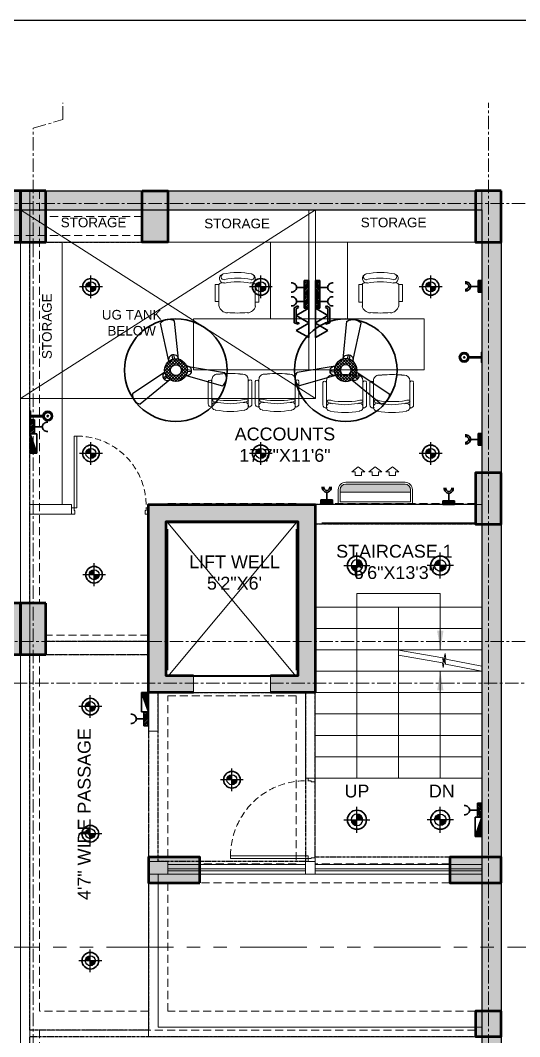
# Model space of a CAD drawing. Header units: inches. Extents: x 144149 to 145012, y -1138 to -323.
# Drawn here: x 144471.7 to 144705.3, y -799.3 to -323.5 of the extents above; entities that cross this region are included whole.
import ezdxf

# ---------------------------------------------------------------- set-up
doc = ezdxf.new("R2010")
doc.units = ezdxf.units.IN
doc.header["$MEASUREMENT"] = 0
for name, pattern in [('1', [0]), ('ACAD_ISO04W100', [30, 24, -3, 0, -3]), ('CENTER', [2, 1.25, -0.25, 0.25, -0.25]), ('DASHED2', [0.375, 0.25, -0.125]), ('HIDDEN', [0.375, 0.25, -0.125]), ('HIDDEN2', [0.1875, 0.125, -0.0625]), ('PHANTOM2', [1.25, 0.625, -0.125, 0.125, -0.125, 0.125, -0.125])]:
    doc.linetypes.add(name, pattern=pattern)
for name, color, linetype, lineweight in [('A-Grid Line', 8, 'ACAD_ISO04W100', 9), ('Ar-Furniture', 8, 'Continuous', 15), ('BEAM', 8, 'Continuous', 9), ('BULB', 1, 'Continuous', 30), ('CFL', 1, 'Continuous', 30), ('col', 8, 'Continuous', 50), ('colhatch', 8, 'Continuous', 13), ('COLUMN', 8, 'Continuous', 40), ('DOOR', 8, 'Continuous', 9), ('ELE.WIN.', 8, 'Continuous', 20), ('FAN 30', 7, 'Continuous', 30), ('FIXTURES', 8, 'Continuous', 20), ('grid', 8, 'Continuous', 13), ('HATCH', 8, 'Continuous', 5), ('PP MIX.', 10, 'Continuous', 30), ('PP-TTL BLK', 7, 'DASHED2', 30), ('SB', 6, 'Continuous', 30), ('SPLIT AC', 1, '1', 18), ('TEL', 220, 'Continuous', 30), ('TEXT', 8, 'Continuous', 5), ('WALL', 8, 'Continuous', 40)]:
    doc.layers.add(name, color=color, linetype=linetype, lineweight=lineweight)
for name, color, linetype in [('PP-Conduiting', 3, 'Continuous'), ('PP-ELECTRICAL', 7, 'Continuous'), ('PP-OUTER', 6, 'CENTER'), ('PP-ROOM 2', 6, 'CENTER'), ('PP-ROOM 5', 6, 'CENTER'), ('PP-ROOM 6', 6, 'CENTER'), ('PP-ROOM 7', 6, 'CENTER'), ('PP-ROOM 9', 6, 'CENTER'), ('R.C.C WALL', 8, 'Continuous')]:
    doc.layers.add(name, color=color, linetype=linetype)
doc.styles.add('R.K.', font='ARIALN.TTF')
doc.styles.add('SANJEEV', font='ARIALN.TTF', dxfattribs={"height": 4})
doc.dimstyles.new('SANJEEV', dxfattribs={"dimscale": 0, "dimtxt": 4, "dimasz": 3, "dimexe": 3, "dimexo": 2, "dimgap": 0.25, "dimtad": 1, "dimdec": 1, "dimlfac": -1, "dimzin": 1, "dimdsep": 46, "dimlunit": 4, "dimtxsty": 'SANJEEV', "dimblk": 'ARCHTICK', "dimcen": 2, "dimdle": 3, "dimclrd": 8, "dimclre": 8, "dimclrt": 7, "dimadec": 1, "dimazin": 3, "dimtfac": 0.6, "dimtdec": 1, "dimtofl": 0, "dimtmove": 2, "dimatfit": 3, "dimfxl": 1, "dimfrac": 2, "dimtolj": 1, "dimtzin": 0, "dimlwd": -1, "dimlwe": -1, "dimarcsym": 0})

# ---------------------------------------------------------------- blocks, each defined once
blk = doc.blocks.new('_ArchTick')
at = {"layer": 'WALL', "color": 0, "const_width": 0.15}
blk.add_lwpolyline([(-0.5, -0.5), (0.5, 0.5)], dxfattribs=at)
blk = doc.blocks.new('A$C6DE23A33')
at = {"layer": 'FIXTURES', "lineweight": 9}
for points in [[(33.47, 102.62), (57.47, 102.62), (57.47, 48.62), (33.47, 48.62), (33.47, 102.62)], [(63.31, 77.56), (66.23, 77.56)], [(65.5, 77.56), (73.53, 77.56), (73.53, 79.26), (65.26, 79.26), (65.26, 77.56)], [(63.31, 60.54), (66.23, 60.54)]]:
    blk.add_lwpolyline(points, dxfattribs=at)
for points in [[(57.47, 84.62), (57.47, 102.62), (93.36, 102.62), (93.36, 84.62)], [(65.5, 60.54), (65.5, 58.83), (73.53, 58.83), (73.53, 60.54)]]:
    blk.add_lwpolyline(points, close=True, dxfattribs=at)
for points in [[(75.72, 75.62, -1.000021), (78.36, 75.85, 0.998705), (74.29, 75.14)], [(74.1, 63.13, 0.042402), (74.73, 69.17, 0.042402), (74.1, 75.21)]]:
    blk.add_lwpolyline(points, format="xyb", dxfattribs=at)
for centre, radius, start, end in [((64.41, 73.55), 4.26, 103.2544, 175.9238), ((72.19, 76.22), 2.07, 0.7249, 42.8356), ((125.69, 69.17), 65.54, 175.9237, 184.0763), ((46.17, 69.41), 30.28, 348.0138, 11.9862), ((46.17, 69.17), 32.95, 348.0909, 11.9091), ((64.41, 64.79), 4.26, 184.0772, 255.8328), ((72.19, 62.12), 2.07, 317.1647, 357.5705), ((76.32, 62.85), 2.07, 170.2487, 350.1002), ((77.05, 62.85), 1.34, 175.0842, 340.3221)]:
    blk.add_arc(centre, radius, start, end, dxfattribs=at)
blk = doc.blocks.new('A$C456202f4')
for points in [[(-2.82, 12.81), (-2.82, 9.56), (-1.52, 9.56), (-1.52, 10.86), (-1.12, 10.86), (-1.12, 12.81), (-2.82, 12.81)], [(-0.22, 9.56), (-0.22, -26.84), (-1.52, -26.84), (-1.52, 9.56), (-0.22, 9.56)], [(36.18, 12.81), (36.18, 9.56), (34.88, 9.56), (34.88, 10.86), (34.47, 10.86), (34.47, 12.81), (36.18, 12.81)]]:
    blk.add_lwpolyline(points)
at = {"color": 253, "linetype": 'HIDDEN2', "ltscale": 25}
blk.add_arc((-0.22, 8.28), 35.12, 270, 2.0833, dxfattribs=at)
blk = doc.blocks.new('A$C7E26357F')
at = {"layer": 'Ar-Furniture', "color": 0, "lineweight": -2}
for points in [[(56.67, 95.2, 0.365314), (56.42, 95.58), (56.42, 95.82)], [(58.8, 93.41, -0.998706), (58.13, 97.04), (58.61, 97.28)], [(71.56, 93.41, 0.998706), (72.23, 97.04), (71.99, 97.28)], [(59.07, 93.48, -0.042401), (65.07, 94.11, -0.042401), (71.05, 93.48)], [(73.77, 83.67, 0.644686), (75.39, 83.66), (75.39, 94.36)]]:
    blk.add_lwpolyline(points, format="xyb", dxfattribs=at)
for points in [[(56.67, 82.93), (56.67, 83.66), (56.67, 85.85), (56.67, 95.33)], [(73.69, 86.09), (73.69, 95.33)], [(73.93, 95.58), (73.93, 95.82)], [(54.96, 83.66), (54.96, 94.36)], [(73.69, 82.93), (73.69, 83.66), (73.69, 85.85)], [(59.34, 80.26), (59.58, 80.26), (60.56, 80.26)], [(69.8, 80.26), (71.26, 80.26)]]:
    blk.add_lwpolyline(points, dxfattribs=at)
for centre, radius, start, end in [((56.3, 94.24), 1.34, 80.5462, 182.6587), ((65.06, 65.06), 32.71, 78.0908, 101.9092), ((73.81, 95.21), 0.365, 100.9368, 181.2087), ((74.05, 94.24), 1.34, 357.3468, 99.4538), ((59.22, 90.1), 3.53, 92.8235, 140.2735), ((57.52, 95.7), 3.77, 255.877, 285.5567), ((65.06, 46.33), 46.33, 81.969, 98.031), ((70.89, 90.1), 3.53, 39.3146, 87.1765), ((72.6, 95.7), 3.77, 255.877, 285.5567), ((55.81, 83.78), 0.851, 204.4776, 335.7149), ((55.81, 83.78), 0.854, 24.0317, 26.2611), ((59.22, 82.81), 2.55, 180, 270), ((71.14, 82.81), 2.55, 270, 0), ((74.54, 84.02), 0.854, 153.7389, 155.9683), ((65.06, 145.07), 65.06, 265.9241, 274.0759)]:
    blk.add_arc(centre, radius, start, end, dxfattribs=at)
blk = doc.blocks.new('CFL')
at = {"layer": 'CFL', "lineweight": 25}
h = blk.add_hatch(color=256, dxfattribs=at)
h.paths.add_polyline_path([(-2.35, 0, -0.414214), (0, 2.35), (0, 0)])
h.paths.add_polyline_path([(0, -2.35), (0, 0), (2.35, 0, -0.414214)])
at = {"layer": 'CFL', "color": 3, "lineweight": 25}
for p, q in [((0, 0), (0, 5.33)), ((0, 0), (-5.33, 0)), ((0, -5.33), (0, 0)), ((5.33, 0), (0, 0))]:
    blk.add_line(p, q, dxfattribs=at)
at = {"layer": 'CFL'}
blk.add_circle((0, 0), 3.9, dxfattribs=at)
at = {"layer": 'CFL', "color": 3, "lineweight": 25}
blk.add_circle((0, 0), 2.35, dxfattribs=at)
blk = doc.blocks.new('FAN 48 INCH')
at = {"layer": 'FAN 30', "linetype": 'ByBlock', "lineweight": 25}
h = blk.add_hatch(dxfattribs=at)
h.set_pattern_fill('ANSI37', color=6, scale=8, style=0)
h.set_pattern_definition([(45, (-63874.9865, 23385.4628), (-0.707106781, 0.707106781), []), (135, (-63874.9865, 23385.4628), (-0.707106781, -0.707106781), [])])
h.paths.add_polyline_path([(23308.72, -45543.04, 1), (23298.05, -45543.04, 1)])
h.paths.add_polyline_path([(23305.94, -45543.04, 1), (23300.83, -45543.04, 1)], flags=16)
at = {"layer": 'FAN 30', "color": 7, "linetype": 'ByBlock', "lineweight": 25}
for p, q in [((23306.19, -45538.5), (23320.1, -45527.05)), ((23308.64, -45542.08), (23323.72, -45532.01)), ((23298.65, -45540.58), (23281.65, -45535.74)), ((23298.38, -45544.89), (23280.6, -45541.9)), ((23308.89, -45538.8), (23307.57, -45539.7)), ((23309.34, -45539.45), (23308.02, -45540.35)), ((23296.03, -45542.91), (23298.05, -45543.14)), ((23296.07, -45542.25), (23298.08, -45542.48)), ((23302.12, -45548.22), (23303.98, -45566.04)), ((23304.52, -45550.25), (23304.11, -45548.35)), ((23305.37, -45550.07), (23304.95, -45548.16)), ((23306.71, -45547.22), (23310.65, -45564.99))]:
    blk.add_line(p, q, dxfattribs=at)
at = {"layer": 'FAN 30', "color": 7, "linetype": 'ByBlock'}
blk.add_circle((23303.39, -45543.04), 24, dxfattribs=at)
at = {"layer": 'FAN 30', "color": 5, "linetype": 'ByBlock', "lineweight": 25}
blk.add_circle((23303.39, -45543.04), 5.34, dxfattribs=at)
at = {"layer": 'FAN 30', "color": 1, "linetype": 'ByBlock', "lineweight": 25}
blk.add_circle((23303.39, -45543.04), 2.56, dxfattribs=at)
at = {"layer": 'FAN 30', "color": 7, "linetype": 'ByBlock', "lineweight": 25}
for centre, radius, start, end in [((23318.8, -45531.8), 4.92, 357.494, 74.7424), ((23284.03, -45539.31), 4.3, 123.7196, 216.9937), ((23298.21, -45542.71), 2.18, 78.3112, 274.5444), ((23307.35, -45540.33), 2.17, 306.3094, 122.3544), ((23304.45, -45547.9), 2.35, 187.9458, 16.7817), ((23306.66, -45561.34), 5.41, 240.403, 317.4908)]:
    blk.add_arc(centre, radius, start, end, dxfattribs=at)
blk = doc.blocks.new('CCDD')
at = {"layer": 'SB'}
for p, q in [((289471.2, 2357.3), (289491.1, 2350.2)), ((289491.1, 2357.3), (289471.2, 2357.3)), ((289471.2, 2357.3), (289471.2, 2350.2)), ((289491.1, 2350.2), (289491.1, 2357.3)), ((289471.2, 2350.2), (289491.1, 2350.2))]:
    blk.add_line(p, q, dxfattribs=at)
at = {"layer": 'SB', "color": 1, "lineweight": 25, "ltscale": 30}
for p, q in [((289471.2, 2357.2), (289471.3, 2357.3)), ((289471.2, 2355.8), (289472.3, 2356.9)), ((289471.2, 2354.5), (289473.3, 2356.6)), ((289471.2, 2353.1), (289474.3, 2356.2)), ((289471.2, 2351.8), (289475.3, 2355.9)), ((289471.2, 2350.4), (289476.3, 2355.5)), ((289472.3, 2350.2), (289477.3, 2355.1)), ((289473.7, 2350.2), (289478.3, 2354.8)), ((289475, 2350.2), (289479.3, 2354.4)), ((289476.4, 2350.2), (289480.3, 2354.1)), ((289477.7, 2350.2), (289481.3, 2353.7)), ((289479.1, 2350.2), (289482.3, 2353.3)), ((289480.4, 2350.2), (289483.3, 2353)), ((289481.8, 2350.2), (289484.2, 2352.6)), ((289483.1, 2350.2), (289485.2, 2352.3)), ((289484.5, 2350.2), (289486.2, 2351.9)), ((289485.8, 2350.2), (289487.2, 2351.6)), ((289487.2, 2350.2), (289488.2, 2351.2)), ((289488.5, 2350.2), (289489.2, 2350.8)), ((289489.9, 2350.2), (289490.2, 2350.5))]:
    blk.add_line(p, q, dxfattribs=at)
blk = doc.blocks.new('zw$CB45')
at = {"xscale": 0.4525039414083845, "yscale": 0.4525039414083845, "zscale": 0.4525039414083845, "rotation": 360}
blk.add_blockref('CCDD', (-130986.87, -1063.45), dxfattribs=at)
blk = doc.blocks.new('zw$3CC3')
at = {"layer": 'SB', "linetype": 'ByBlock'}
for p, q in [((2.17, 6.52), (0, 6.52)), ((0, 6.52), (0, 0)), ((2.17, 0), (2.17, 6.52)), ((0, 0), (2.17, 0)), ((2.17, 3.26), (5.76, 3.26))]:
    blk.add_line(p, q, dxfattribs=at)
at = {"layer": 'SB', "linetype": 'ByBlock', "lineweight": 20}
for p, q in [((2.17, 3.91), (0, 6.08)), ((2.17, 3.1), (0, 5.27)), ((2.17, 4.72), (0.37, 6.52)), ((2.17, 5.54), (1.19, 6.52)), ((2.17, 6.35), (2, 6.52)), ((2.17, 2.28), (0, 4.46)), ((2.17, 1.47), (0, 3.64)), ((2.17, 0.65), (0, 2.83)), ((2.02, 0), (0, 2.02)), ((1.2, 0), (0, 1.2)), ((0.39, 0), (0, 0.39))]:
    blk.add_line(p, q, dxfattribs=at)
at = {"layer": 'SB', "linetype": 'ByBlock'}
for centre, start, end in [((8.04, 3.13), 82.6982, 176.81), ((8.04, 3.39), 183.19, 277.3018)]:
    blk.add_arc(centre, 2.29, start, end, dxfattribs=at)
blk = doc.blocks.new('25A AC SOC')
at = {"layer": 'PP MIX.', "color": 5}
for p, q in [((-2.75, 0), (-2.75, -1.83)), ((2.75, 0), (-2.75, 0)), ((0, -1.83), (-2.75, -1.83)), ((0, -1.83), (0, -5.33)), ((2.75, -1.83), (0, -1.83)), ((2.75, -1.83), (2.75, 0))]:
    blk.add_line(p, q, dxfattribs=at)
at = {"layer": 'PP MIX.', "color": 5, "lineweight": 25}
for p, q in [((-2.75, -0.33), (-2.42, 0)), ((-2.75, -1.01), (-1.74, 0)), ((-2.75, -1.7), (-1.05, 0)), ((-2.2, -1.83), (-0.36, 0)), ((-1.51, -1.83), (0.32, 0)), ((-0.83, -1.83), (1.01, 0)), ((-0.14, -1.83), (1.69, 0)), ((0.55, -1.83), (2.38, 0)), ((1.23, -1.83), (2.75, -0.32)), ((1.92, -1.83), (2.75, -1)), ((2.61, -1.83), (2.75, -1.69))]:
    blk.add_line(p, q, dxfattribs=at)
at = {"layer": 'PP MIX.', "color": 5}
for centre, radius, start, end in [((0.12, -7.56), 2.23, 93.19, 187.3018), ((0.12, -7.56), 2.23, 93.19, 187.3018), ((0.15, -7.69), 1.56, 95.3663, 186.8962), ((-0.12, -7.56), 2.23, 352.6982, 86.81), ((-0.12, -7.56), 2.23, 352.6982, 86.81), ((-0.15, -7.69), 1.56, 353.1038, 84.6337)]:
    blk.add_arc(centre, radius, start, end, dxfattribs=at)
blk = doc.blocks.new('Split AC')
at = {"layer": 'SPLIT AC', "linetype": '1', "ltscale": 8}
h = blk.add_hatch(dxfattribs=at)
h.set_pattern_fill('DOTS', color=133, scale=113.44077, style=0)
h.set_pattern_definition([(360, (1954.29545, 1112.3831), (0.05425745, -0.1085149), [0, -0.1085149])])
h.paths.add_polyline_path([(1970.83, 1120.93, -0.414214), (1968.23, 1118.32), (1940.45, 1118.32, -0.414214), (1937.84, 1120.93), (1937.84, 1122.05), (1970.83, 1122.05)])
at = {"layer": 'SPLIT AC', "color": 3, "linetype": '1', "ltscale": 8}
for p, q in [((1936.98, 1127.46), (1936.98, 1120.93)), ((1936.98, 1127.46), (1971.7, 1127.46)), ((1937.84, 1126.59), (1937.84, 1120.93)), ((1937.84, 1126.59), (1970.83, 1126.59)), ((1970.83, 1126.59), (1970.83, 1120.93)), ((1971.7, 1127.46), (1971.7, 1120.93)), ((1937.84, 1122.05), (1970.83, 1122.05)), ((1968.23, 1118.32), (1940.45, 1118.32)), ((1968.23, 1117.46), (1940.45, 1117.46)), ((1947.81, 1114.33), (1944.92, 1114.33)), ((1955.74, 1114.33), (1952.85, 1114.33)), ((1960.86, 1114.33), (1963.76, 1114.33))]:
    blk.add_line(p, q, dxfattribs=at)
for points in [[(1944.92, 1114.33), (1944.92, 1112.62), (1943.29, 1112.62), (1946.37, 1110.26)], [(1947.81, 1114.33), (1947.81, 1112.62), (1949.45, 1112.62), (1946.37, 1110.26)], [(1952.85, 1114.33), (1952.85, 1112.62), (1951.22, 1112.62), (1954.3, 1110.26)], [(1955.74, 1114.33), (1955.74, 1112.62), (1957.38, 1112.62), (1954.3, 1110.26)], [(1960.86, 1114.33), (1960.86, 1112.62), (1959.23, 1112.62), (1962.31, 1110.26)], [(1963.76, 1114.33), (1963.76, 1112.62), (1965.39, 1112.62), (1962.31, 1110.26)]]:
    blk.add_lwpolyline(points, dxfattribs=at)
for centre, radius, start, end in [((1940.45, 1120.93), 3.47, 180, 270), ((1940.45, 1120.93), 2.6, 180, 270), ((1968.23, 1120.93), 2.6, 270, 0), ((1968.23, 1120.93), 3.47, 270, 0)]:
    blk.add_arc(centre, radius, start, end, dxfattribs=at)
blk = doc.blocks.new('WL')
at = {"layer": 'BULB', "linetype": 'ByBlock'}
h = blk.add_hatch(color=5, dxfattribs=at)
h.paths.add_polyline_path([(51935.79, -6854.22, 1), (51940.3, -6854.22, 1)])
h.paths.add_polyline_path([(51936.33, -6854.22, -1), (51939.76, -6854.22, -1)], flags=16)
at = {"layer": 'BULB'}
for p, q in [((51929.7, -6851.97), (51929.7, -6856.47)), ((51929.99, -6851.97), (51929.99, -6856.47)), ((51929.7, -6853.92), (51933.09, -6853.92)), ((51929.7, -6854.22), (51933.09, -6854.22)), ((51929.7, -6854.51), (51933.09, -6854.51)), ((51933.09, -6853.92), (51935.79, -6853.92)), ((51933.09, -6854.22), (51935.79, -6854.22)), ((51933.09, -6854.51), (51935.79, -6854.51))]:
    blk.add_line(p, q, dxfattribs=at)
for radius in [2.26, 1.71, 0.32]:
    blk.add_circle((51938.04, -6854.22), radius, dxfattribs=at)
for centre, start, end in [((51929.85, -6851.97), 360, 180), ((51929.85, -6856.47), 180, 360)]:
    blk.add_arc(centre, 0.147, start, end, dxfattribs=at)
blk = doc.blocks.new('16 a')
at = {"layer": 'PP MIX.', "color": 1}
for p, q in [((289479.13, 2077.87), (289475.47, 2077.87)), ((289475.47, 2077.87), (289475.47, 2066.87)), ((289479.13, 2077.87), (289479.13, 2072.37)), ((289475.47, 2066.87), (289479.13, 2066.87)), ((289479.13, 2072.37), (289486.12, 2072.37)), ((289479.13, 2072.37), (289479.13, 2066.87))]:
    blk.add_line(p, q, dxfattribs=at)
at = {"layer": 'PP MIX.', "color": 1, "lineweight": 25}
for p, q in [((289479.13, 2073.46), (289475.47, 2077.13)), ((289479.13, 2072.09), (289475.47, 2075.76)), ((289479.13, 2074.84), (289476.1, 2077.87)), ((289479.13, 2076.21), (289477.47, 2077.87)), ((289479.13, 2077.58), (289478.84, 2077.87)), ((289479.13, 2070.72), (289475.47, 2074.39)), ((289479.13, 2069.35), (289475.47, 2073.02)), ((289479.13, 2067.97), (289475.47, 2071.64)), ((289478.87, 2066.87), (289475.47, 2070.27)), ((289477.49, 2066.87), (289475.47, 2068.9)), ((289476.12, 2066.87), (289475.47, 2067.52))]:
    blk.add_line(p, q, dxfattribs=at)
at = {"layer": 'PP MIX.', "color": 1}
for centre, radius, start, end in [((289490.58, 2072.12), 4.47, 82.69816, 176.81004), ((289490.58, 2072.12), 4.47, 82.69816, 176.81004), ((289490.84, 2072.08), 3.12, 83.10377, 174.63368), ((289490.58, 2072.62), 4.47, 183.18996, 277.30184), ((289490.58, 2072.62), 4.47, 183.18996, 277.30184), ((289490.84, 2072.66), 3.12, 185.36632, 276.89623)]:
    blk.add_arc(centre, radius, start, end, dxfattribs=at)
blk = doc.blocks.new('VVFF')
at = {"layer": 'TEL', "linetype": 'ByBlock'}
for p, q in [((289473.86, 2268.39), (289472.7, 2264.62)), ((289474.66, 2266.48), (289473.85, 2263.85)), ((289480.76, 2268.39), (289473.86, 2268.39)), ((289480.76, 2266.48), (289473.95, 2254.69)), ((289480.76, 2266.48), (289474.66, 2266.48)), ((289480.76, 2268.39), (289488.11, 2268.39)), ((289480.76, 2266.48), (289487.16, 2266.48)), ((289487.57, 2254.69), (289480.76, 2266.48)), ((289487.16, 2266.48), (289488.29, 2264.34)), ((289488.11, 2268.39), (289489.92, 2264.97)), ((289489.92, 2264.97), (289488.29, 2264.34)), ((289472.7, 2264.62), (289473.85, 2263.85)), ((289473.95, 2254.69), (289487.57, 2254.69))]:
    blk.add_line(p, q, dxfattribs=at)
blk = doc.blocks.new('Data')
at = {"layer": 'TEL', "color": 3, "linetype": 'ByBlock'}
for p, q in [((0, 3.4, 0), (-5.9, 0, 0)), ((-5.9, 0, 0), (0, -3.4, 0)), ((0, -3.4, 0), (0, 3.4, 0))]:
    blk.add_line(p, q, dxfattribs=at)

msp = doc.modelspace()

# ---------------------------------------------------------------- hatches: boundary and pattern name
at = {"layer": 'colhatch', "ltscale": 50}
for points in [[(144459.71, -403.24), (144459.71, -427.24), (144471.71, -427.24), (144471.71, -403.24)], [(144471.71, -403.27), (144471.71, -427.27), (144483.71, -427.27), (144483.71, -403.27)], [(144528.71, -403.27), (144528.71, -427.27), (144540.71, -427.27), (144540.71, -403.27)], [(144684.71, -403.24), (144684.71, -427.24), (144696.71, -427.24), (144696.71, -403.24)], [(144684.71, -535.28), (144684.71, -559.28), (144696.71, -559.28), (144696.71, -535.28)], [(144459.71, -596.3), (144459.71, -620.3), (144471.71, -620.3), (144471.71, -596.3)], [(144471.71, -596.3), (144471.71, -620.3), (144483.71, -620.3), (144483.71, -596.3)], [(144531.71, -715.28), (144531.71, -727.28), (144555.71, -727.28), (144555.71, -715.28)], [(144672.71, -715.3), (144672.71, -727.3), (144696.71, -727.3), (144696.71, -715.3)], [(144684.71, -787.28), (144684.71, -799.28), (144696.71, -799.28), (144696.71, -787.28)]]:
    msp.add_hatch(color=256, dxfattribs=at).paths.add_polyline_path(points)
at = {"layer": 'HATCH', "ltscale": 50}
h = msp.add_hatch(dxfattribs=at)
h.set_pattern_fill('AR-CONC', color=256)
h.set_pattern_definition([(50, (225904.199, 93489.9755), (7.17260183, -0.62752135), [0.75, -8.25]), (355, (225904.199, 93489.9755), (-1.38751334, 7.52192134), [0.6, -6.6]), (100.4514445, (225904.7966, 93489.923), (5.78508847, 6.8943999), [0.6374019, -7.0114211]), (46.1842, (225904.199, 93491.9755), (10.6724133, -1.6551928), [1.125, -12.375]), (96.6356355, (225905.088, 93491.838), (9.3466195, 9.741186), [0.9561034, -10.5171376]), (351.184164, (225904.199, 93491.976), (9.34661945, 9.741186), [0.9, -9.9]), (21, (225905.199, 93491.4755), (5.96907052, -4.0261889), [0.75, -8.25]), (326, (225905.199, 93491.4755), (2.4331533, 7.25150045), [0.6, -6.6]), (71.451445, (225905.696, 93491.14), (8.40222377, 3.22531153), [0.6374019, -7.0114211]), (37.5, (225904.1988, 93489.9755), (0.121598553, 3.32893854), [0, -6.52, 0, -6.7, 0, -6.625]), (7.5, (225904.199, 93489.9755), (2.63069537, 3.94411712), [0, -3.82, 0, -6.37, 0, -2.525]), (327.5, (225901.9688, 93489.9755), (5.33822436, -0.22554872), [0, -2.5, 0, -7.8, 0, -10.35]), (317.5, (225900.969, 93489.9755), (5.8318617, 1.00104982), [0, -3.25, 0, -5.18, 0, -7.35])])
h.paths.add_polyline_path([(144696.71, -427.25), (144687.71, -427.25), (144687.71, -535.28), (144696.71, -535.28)])
h.paths.add_polyline_path([(144696.71, -559.28), (144687.71, -559.28), (144687.71, -715.3), (144696.71, -715.3)])
h.paths.add_polyline_path([(144696.71, -727.3), (144687.71, -727.3), (144687.71, -787.28), (144696.71, -787.28)])
h.paths.add_polyline_path([(144696.71, -799.28), (144687.71, -799.28), (144687.71, -902.78), (144696.71, -902.78)])
h.paths.add_polyline_path([(144696.71, -926.78), (144687.71, -926.78), (144687.71, -1060.28), (144696.71, -1060.28)])
h.paths.add_polyline_path([(144684.71, -1075.28), (144483.71, -1075.28), (144483.71, -1084.28), (144684.71, -1084.28)])
h.paths.add_polyline_path([(144459.71, -1075.28), (144258.71, -1075.28), (144258.71, -1084.28), (144459.71, -1084.28)])
h.paths.add_polyline_path([(144255.71, -914.78), (144246.71, -914.78), (144246.71, -1060.28), (144255.71, -1060.28)])
h.paths.add_polyline_path([(144255.71, -811.28), (144246.71, -811.28), (144246.71, -902.78), (144255.71, -902.78)])
h.paths.add_polyline_path([(144255.71, -727.3), (144246.71, -727.3), (144246.71, -787.28), (144255.71, -787.28)])
h.paths.add_polyline_path([(144255.71, -620.3), (144246.71, -620.3), (144246.71, -715.3), (144255.71, -715.3)])
h.paths.add_polyline_path([(144255.71, -427.24), (144246.71, -427.24), (144246.71, -608.3), (144255.71, -608.3)])
h.paths.add_polyline_path([(144378.71, -403.24), (144258.71, -403.24), (144258.71, -412.24), (144378.71, -412.24)])
h.paths.add_polyline_path([(144459.71, -403.24), (144402.71, -403.24), (144402.71, -412.24), (144459.71, -412.24)])
h.paths.add_polyline_path([(144684.71, -403.24), (144483.71, -403.24), (144483.71, -412.24), (144684.71, -412.24)])
at = {"layer": 'HATCH', "transparency": 33554610}
h = msp.add_hatch(color=256, dxfattribs=at)
h.dxf.hatch_style = 1
h.paths.add_polyline_path([(144588.71, -638.21), (144609.71, -638.21), (144609.71, -550.21), (144531.71, -550.21), (144531.71, -638.21), (144552.71, -638.21), (144552.71, -630.21), (144539.71, -630.21), (144539.71, -558.21), (144601.71, -558.21), (144601.71, -630.21), (144588.71, -630.21)])

# ---------------------------------------------------------------- linework, layer by layer
at = {"layer": 'A-Grid Line', "linetype": 'PHANTOM2', "ltscale": 50}
msp.add_line((144730.82, -757.36), (144189.18, -757.36), dxfattribs=at)
at = {"layer": 'BEAM', "linetype": 'HIDDEN', "ltscale": 15}
for p, q in [((144480.71, -403.24), (144480.71, -596.3)), ((144528.71, -415.24, 0), (144483.71, -415.25, 0)), ((144528.71, -424.24, 0), (144459.71, -424.24)), ((144600.71, -549.74, 0), (144540.71, -549.74, 0)), ((144684.71, -549.74), (144612.71, -549.74, 0)), ((144531.71, -561.74, 0), (144531.71, -611.3, 0)), ((144531.71, -611.3, 0), (144483.71, -611.3)), ((144480.71, -620.3), (144480.71, -787.28)), ((144531.71, -620.3, 0), (144483.71, -620.3)), ((144531.71, -715.28, 0), (144531.71, -639.74, 0)), ((144540.71, -639.74, 0), (144600.71, -639.74, 0)), ((144540.71, -715.28, 0), (144540.71, -639.74, 0)), ((144600.71, -639.74, 0), (144600.71, -718.3, 0)), ((144609.71, -677.71, 0), (144609.71, -718.3, 0)), ((144600.71, -718.3, 0), (144555.71, -718.3, 0)), ((144672.71, -718.3), (144609.71, -718.3, 0)), ((144531.71, -727.28, 0), (144531.71, -787.28, 0)), ((144540.71, -727.28, 0), (144540.71, -787.28, 0)), ((144672.71, -727.3), (144555.71, -727.3, 0)), ((144531.71, -787.28), (144480.71, -787.28)), ((144684.71, -787.28), (144540.71, -787.28)), ((144684.71, -796.28), (144480.71, -796.28)), ((144480.71, -796.28), (144480.71, -902.78))]:
    msp.add_line(p, q, dxfattribs=at)
at = {"layer": 'BEAM', "ltscale": 50}
for p, q in [((144471.71, -427.27), (144471.71, -596.3)), ((144600.71, -558.74, 0), (144540.71, -558.74, 0)), ((144684.71, -558.74), (144612.71, -558.74, 0)), ((144540.71, -561.74, 0), (144540.71, -627.74, 0)), ((144600.71, -627.74, 0), (144600.71, -561.74, 0)), ((144609.71, -627.74, 0), (144609.71, -561.74, 0)), ((144471.71, -620.3), (144471.71, -902.78)), ((144531.71, -620.3, 0), (144531.71, -627.74, 0)), ((144540.71, -630.74, 0), (144600.71, -630.74, 0)), ((144609.71, -639.74, 0), (144609.71, -677.71, 0))]:
    msp.add_line(p, q, dxfattribs=at)
at = {"layer": 'col', "elevation": 0}
for points in [[(144471.71, -403.24), (144459.71, -403.24), (144459.71, -427.24), (144471.71, -427.24)], [(144528.71, -403.27), (144540.71, -403.27), (144540.71, -427.27), (144528.71, -427.27)], [(144555.71, -727.28), (144555.71, -715.28), (144531.71, -715.28), (144531.71, -727.28)]]:
    msp.add_lwpolyline(points, close=True, dxfattribs=at)
at = {"layer": 'col'}
for points in [[(144483.71, -403.27), (144471.71, -403.27), (144471.71, -427.27), (144483.71, -427.27)], [(144696.71, -403.24), (144684.71, -403.24), (144684.71, -427.24), (144696.71, -427.24)], [(144696.71, -535.28), (144684.71, -535.28), (144684.71, -559.28), (144696.71, -559.28)], [(144471.71, -596.3), (144459.71, -596.3), (144459.71, -620.3), (144471.71, -620.3)], [(144483.71, -596.3), (144471.71, -596.3), (144471.71, -620.3), (144483.71, -620.3)], [(144696.71, -727.3), (144696.71, -715.3), (144672.71, -715.3), (144672.71, -727.3)], [(144696.71, -787.28), (144684.71, -787.28), (144684.71, -799.28), (144696.71, -799.28)]]:
    msp.add_lwpolyline(points, close=True, dxfattribs=at)
for points in [[(144531.71, -576.74), (144531.71, -550.21), (144609.71, -550.21), (144609.71, -638.21), (144588.71, -638.21)], [(144588.71, -630.21), (144601.71, -630.21), (144601.71, -558.21), (144539.71, -558.21), (144539.71, -576.74)], [(144552.71, -638.21), (144531.71, -638.21), (144531.71, -576.74)], [(144539.71, -576.74), (144539.71, -630.21), (144552.71, -630.21)]]:
    msp.add_lwpolyline(points, dxfattribs=at)
at = {"layer": 'COLUMN', "lineweight": 9}
for p, q in [((144552.71, -630.21), (144552.71, -638.21)), ((144588.71, -630.21), (144588.71, -638.21))]:
    msp.add_line(p, q, dxfattribs=at)
at = {"layer": 'ELE.WIN.', "lineweight": 9}
for p, q in [((144540.71, -558.74, 0), (144600.71, -630.74, 0)), ((144540.71, -630.74, 0), (144600.71, -558.74, 0)), ((144648.71, -598.21, 0), (144609.71, -598.21, 0)), ((144648.71, -598.21, 0), (144687.71, -598.21, 0)), ((144648.71, -598.21, 0), (144648.71, -678.21, 0)), ((144648.71, -608.21, 0), (144609.71, -608.21, 0)), ((144648.71, -608.21, 0), (144687.71, -608.21, 0)), ((144648.71, -618.21, 0), (144609.71, -618.21, 0)), ((144648.71, -618.21, 0), (144687.71, -618.21, 0)), ((144552.71, -630.21), (144588.71, -630.21)), ((144648.71, -628.21, 0), (144609.71, -628.21, 0)), ((144648.71, -628.21, 0), (144687.71, -628.21, 0)), ((144552.71, -638.21), (144588.71, -638.21)), ((144648.71, -638.21, 0), (144609.71, -638.21, 0)), ((144648.71, -638.21, 0), (144687.71, -638.21, 0)), ((144648.71, -648.21, 0), (144609.71, -648.21, 0)), ((144648.71, -648.21, 0), (144687.71, -648.21, 0)), ((144648.71, -658.21, 0), (144609.71, -658.21, 0)), ((144648.71, -658.21, 0), (144687.71, -658.21, 0)), ((144648.71, -668.21, 0), (144609.71, -668.21, 0)), ((144648.71, -668.21, 0), (144687.71, -668.21, 0)), ((144648.71, -678.21, 0), (144609.71, -678.21, 0)), ((144648.71, -678.21, 0), (144687.71, -678.21, 0)), ((144540.71, -718.71, 0), (144605.21, -718.71, 0)), ((144540.71, -720.71, 0), (144605.21, -720.71, 0)), ((144540.71, -721.71, 0), (144605.21, -721.71, 0)), ((144540.71, -723.21, 0), (144687.71, -723.21, 0)), ((144609.71, -718.71, 0), (144687.71, -718.71, 0)), ((144609.71, -720.71, 0), (144687.71, -720.71, 0)), ((144609.71, -721.71, 0), (144687.71, -721.71, 0))]:
    msp.add_line(p, q, dxfattribs=at)
at = {"layer": 'FIXTURES', "lineweight": 9}
for points in [[(144483.71, -412.24), (144528.71, -412.24), (144528.71, -427.27), (144483.71, -427.27)], [(144491.24, -427.27), (144491.24, -550.21), (144476.21, -550.21), (144476.21, -427.27)]]:
    msp.add_lwpolyline(points, close=True, dxfattribs=at)
at = {"layer": 'FIXTURES', "lineweight": 9, "elevation": 0}
for points in [[(144540.71, -427.27), (144606.71, -427.27), (144606.71, -412.24), (144540.71, -412.24)], [(144684.71, -427.27), (144606.71, -427.27), (144606.71, -412.24), (144684.71, -412.24)]]:
    msp.add_lwpolyline(points, close=True, dxfattribs=at)
at = {"layer": 'grid', "linetype": 'CENTER', "ltscale": 5}
for p, q in [((144690.71, -1104.37), (144690.71, -362.13)), ((144727.89, -409.24), (144185.65, -409.24))]:
    msp.add_line(p, q, dxfattribs=at)
for points in [[(144477.71, -1104.37), (144477.71, -374.01), (144491.58, -369.91), (144491.58, -362.13)], [(144727.89, -614.3), (144194.37, -614.3), (144194.14, -603.26), (144185.65, -603.26)]]:
    msp.add_lwpolyline(points, dxfattribs=at)
at = {"layer": 'grid', "linetype": 'CENTER', "ltscale": 5, "elevation": 0}
msp.add_lwpolyline([(144724.87, -633.74), (144194.37, -633.74), (144194.14, -644.78), (144185.65, -644.78)], dxfattribs=at)
at = {"layer": 'HATCH', "lineweight": 9}
for p, q in [((144471.71, -412.24), (144609.74, -500.54)), ((144609.74, -412.24), (144471.71, -500.54))]:
    msp.add_line(p, q, dxfattribs=at)
msp.add_lwpolyline([(144471.71, -412.24), (144609.74, -412.24), (144609.74, -500.54), (144471.71, -500.54)], close=True, dxfattribs=at)
at = {"layer": 'HATCH', "lineweight": 9, "elevation": 0}
for points in [[(144687.71, -625.81), (144670.77, -622.54), (144670.44, -619.85), (144669.62, -624.03), (144669.35, -621.94), (144648.71, -618.34)], [(144687.71, -628.21), (144670.64, -624.91), (144670.31, -622.23), (144669.49, -626.4), (144669.22, -624.31), (144648.71, -620.74)]]:
    msp.add_lwpolyline(points, dxfattribs=at)
at = {"layer": 'PP-OUTER'}
msp.add_lwpolyline([(144148.92, -323.45), (144768.19, -323.45), (144768.19, -1138.23), (144148.92, -1138.23)], close=True, dxfattribs=at)
at = {"layer": 'PP-ROOM 2'}
msp.add_lwpolyline([(144476.21, -427.27), (144476.21, -427.27), (144540.71, -427.27), (144540.71, -412.24), (144684.71, -412.24), (144684.71, -427.27), (144687.71, -427.24), (144687.71, -535.28), (144684.71, -535.28), (144684.71, -550.21), (144531.71, -550.21), (144531.71, -614.3), (144483.71, -614.3), (144483.71, -596.3), (144476.21, -596.3), (144476.21, -427.27)], dxfattribs=at)
at = {"layer": 'PP-ROOM 5'}
msp.add_lwpolyline([(144476.21, -620.3), (144531.71, -620.3), (144531.71, -796.28), (144476.21, -796.28)], close=True, dxfattribs=at)
at = {"layer": 'PP-ROOM 6', "elevation": 0}
msp.add_lwpolyline([(144536.21, -638.21), (144605.21, -638.21), (144605.21, -717.21), (144536.21, -717.21)], close=True, dxfattribs=at)
at = {"layer": 'PP-ROOM 7', "elevation": 0}
msp.add_lwpolyline([(144609.71, -559.21), (144687.71, -559.21), (144687.71, -715.3), (144609.71, -715.3)], close=True, dxfattribs=at)
at = {"layer": 'PP-ROOM 9'}
msp.add_lwpolyline([(144476.21, -799.23), (144687.71, -799.23), (144687.71, -902.78), (144476.21, -902.78)], close=True, dxfattribs=at)
at = {"layer": 'PP-TTL BLK', "color": 7, "linetype": 'ByBlock', "lineweight": 25, "ltscale": 1.2}
msp.add_lwpolyline([(144148.92, -323.45), (145011.51, -323.45), (145011.51, -1138.23), (144148.92, -1138.23)], close=True, dxfattribs=at)
at = {"layer": 'R.C.C WALL'}
for points in [[(144246.71, -403.24), (144696.71, -403.24), (144696.71, -1084.28), (144246.71, -1084.28)], [(144255.71, -412.24), (144687.71, -412.24), (144687.71, -1075.28), (144255.71, -1075.28)]]:
    msp.add_lwpolyline(points, close=True, dxfattribs=at)
at = {"layer": 'WALL', "lineweight": 9}
for p, q in [((144476.21, -412.24), (144476.21, -403.24)), ((144687.71, -412.24), (144687.71, -403.24)), ((144687.71, -550.21, 0), (144609.71, -550.21, 0)), ((144687.71, -559.21, 0), (144609.71, -559.21, 0)), ((144531.71, -638.21, 0), (144531.71, -656.21)), ((144536.21, -638.21, 0), (144536.21, -656.21)), ((144605.21, -638.21, 0), (144605.21, -678.21, 0)), ((144609.71, -638.21, 0), (144609.71, -678.21, 0)), ((144536.21, -656.21), (144531.71, -656.21)), ((144609.71, -678.21, 0), (144605.21, -678.21, 0)), ((144531.71, -723.24, 0), (144531.71, -799.29, 0)), ((144536.21, -723.24, 0), (144536.21, -794.79, 0)), ((144696.71, -723.21), (144696.71, -1084.28, 0)), ((144687.71, -799.29), (144531.71, -799.29)), ((144687.71, -794.79), (144536.21, -794.79))]:
    msp.add_line(p, q, dxfattribs=at)
for points in [[(144246.71, -1084.28), (144471.71, -1084.28), (144471.71, -403.23), (144467.21, -403.21), (144467.21, -412.21)], [(144696.71, -1084.28), (144471.71, -1084.28), (144471.71, -403.24), (144696.71, -403.24), (144696.71, -723.21)], [(144540.71, -412.24), (144687.71, -412.24), (144687.71, -550.21)], [(144687.71, -559.21), (144687.71, -723.21)]]:
    msp.add_lwpolyline(points, dxfattribs=at)
msp.add_lwpolyline([(144495.71, -554.71), (144476.21, -554.71), (144476.21, -550.21), (144495.71, -550.21)], close=True, dxfattribs=at)
at = {"layer": 'WALL', "lineweight": 9, "elevation": 0}
msp.add_lwpolyline([(144531.71, -718.71), (144531.71, -717.21), (144540.71, -717.21), (144540.71, -718.71)], dxfattribs=at)
for points in [[(144531.71, -717.21), (144540.71, -717.21), (144540.71, -723.21), (144531.71, -723.21)], [(144609.71, -717.21), (144605.21, -717.21), (144605.21, -723.21), (144609.71, -723.21)]]:
    msp.add_lwpolyline(points, close=True, dxfattribs=at)
at = {"layer": 'WALL', "lineweight": 9}
for points in [[(144687.71, -727.71, 0), (144687.71, -1075.28, 0), (144476.21, -1075.28, 0), (144476.21, -412.24, 0), (144687.71, -412.24, 0), (144687.71, -550.21, 0)], [(144687.71, -559.21, 0), (144687.71, -727.71, 0)]]:
    msp.add_polyline3d(points, dxfattribs=at)

# ---------------------------------------------------------------- block references
at = {"layer": 'DOOR', "lineweight": 9, "xscale": -0.9230769230769231, "yscale": 0.9230769230769231, "zscale": 0.9230769230769231, "rotation": 179.999999999915}
msp.add_blockref('A$C456202f4', (144498.32, -542.88), dxfattribs=at)
at = {"layer": 'DOOR', "lineweight": 9, "xscale": -1, "rotation": 269.999999999915}
msp.add_blockref('A$C456202f4', (144596.9, -714.38, 0), dxfattribs=at)
at = {"layer": 'FIXTURES', "lineweight": 9, "xscale": -1, "rotation": 270}
msp.add_blockref('A$C6DE23A33', (144504.09, -520.63, 0), dxfattribs=at)
at = {"layer": 'FIXTURES', "lineweight": 9}
for name, p, rotation in [('A$C6DE23A33', (144709.33, -520.63, 0), 90.00000000000006), ('A$C7E26357F', (144635.04, -408.83, 0), 180), ('A$C7E26357F', (144657.02, -408.83, 0), 180), ('A$C7E26357F', (144688.68, -409.31), 180), ('A$C7E26357F', (144710.66, -409.31), 180)]:
    msp.add_blockref(name, p, dxfattribs=dict(at, rotation=rotation))
at = {"layer": 'PP-Conduiting', "ltscale": 20000, "xscale": -1, "rotation": 179.9999999998432}
msp.add_blockref('Split AC', (142683.48, 577.71, 0), dxfattribs=at)
at = {"layer": 'PP-ELECTRICAL', "linetype": 'ByBlock'}
for name, p, rotation in [('CFL', (144504.75, -448.24, 0), 359.9999999999998), ('CFL', (144584.23, -448.24, 0), 359.9999999999998), ('CFL', (144663.71, -448.24, 0), 359.9999999999998), ('FAN 48 INCH', (167847.89, -46030.27, 0), 180), ('WL', (92546.51, 6345.49), 359.9999999999998), ('CFL', (144504.75, -526.21, 0), 359.9999999999998), ('CFL', (144584.23, -526.21, 0), 359.9999999999998), ('CFL', (144663.71, -526.21, 0), 359.9999999999998), ('CFL', (144506.21, -583, 0), 359.9999999999998), ('CFL', (144504.46, -644.76, 0), 359.9999999999998), ('CFL', (144570.71, -679.01, 0), 359.9999999999998), ('CFL', (144504.46, -704.25, 0), 359.9999999999998), ('CFL', (144504.46, -763.74, 0), 359.9999999999998)]:
    msp.add_blockref(name, p, dxfattribs=dict(at, rotation=rotation))
at = {"layer": 'PP-ELECTRICAL', "color": 8, "xscale": -1}
for p in [(144606.71, -451.77, 0), (144606.71, -458.29, 0), (144531.71, -653.73, 0)]:
    msp.add_blockref('zw$3CC3', p, dxfattribs=at)
at = {"layer": 'PP-ELECTRICAL', "color": 8}
for p in [(144609.74, -451.77), (144609.74, -458.29)]:
    msp.add_blockref('zw$3CC3', p, dxfattribs=at)
for name, p, xscale, yscale, zscale, rotation in [('16 a', (289425.52, 588.17), 0.5000002501721572, 0.5000002501721572, 0.5000002501721572, 179.9999999999996), ('VVFF', (145734.06, -145202.07, 0), 0.4999999999978625, 0.4999999999978625, 0.4999999999978625, 89.99999999999989), ('VVFF', (143482.4, -145202.07), -0.4999999999978625, 0.4999999999978625, 0.4999999999978625, 270.0000000000001), ('16 a', (289425.52, 516.55), 0.5000002501721572, 0.5000002501721572, 0.5000002501721572, 179.9999999999996), ('16 a', (145708.36, -145288.01, 0), 0.5000002501721572, 0.5000002501721572, 0.5000002501721572, 89.99999999999966)]:
    msp.add_blockref(name, p, dxfattribs=dict(at, xscale=xscale, yscale=yscale, zscale=zscale, rotation=rotation))
at = {"layer": 'PP-ELECTRICAL', "linetype": 'ByBlock', "xscale": -1}
for name, p, rotation in [('FAN 48 INCH', (121320.57, -46030.27, 0), 180), ('WL', (196617.41, 6372.99), 359.9999999790564)]:
    msp.add_blockref(name, p, dxfattribs=dict(at, rotation=rotation))
at = {"layer": 'PP-ELECTRICAL'}
msp.add_blockref('Data', (144606.71, -468.6, 0), dxfattribs=at)
at = {"layer": 'PP-ELECTRICAL', "xscale": -1}
msp.add_blockref('Data', (144609.74, -468.6, 0), dxfattribs=at)
at = {"layer": 'PP-ELECTRICAL', "color": 8, "xscale": -1}
for name, p, rotation in [('zw$3CC3', (144476.21, -510.54), 180), ('zw$CB45', (144476.21, -526.06), 269.9999999999999), ('zw$CB45', (144531.71, -638.21, 0), 89.99999999999987)]:
    msp.add_blockref(name, p, dxfattribs=dict(at, rotation=rotation))
at = {"layer": 'PP-ELECTRICAL', "rotation": 179.9999999999999}
msp.add_blockref('25A AC SOC', (144615.09, -549.74, 0), dxfattribs=at)
at = {"layer": 'PP-ELECTRICAL', "linetype": 'ByBlock', "xscale": -1.144291054178162, "yscale": 1.144291054178162, "zscale": 1.144291054178162}
for p in [(144629.21, -578.74, 0), (144629.21, -697.74, 0)]:
    msp.add_blockref('CFL', p, dxfattribs=at)
at = {"layer": 'PP-ELECTRICAL', "linetype": 'ByBlock', "xscale": 1.144291054178162, "yscale": 1.144291054178162, "zscale": 1.144291054178162, "rotation": 360}
for p in [(144668.21, -578.74, 0), (144668.21, -697.74, 0)]:
    msp.add_blockref('CFL', p, dxfattribs=at)
at = {"layer": 'PP-ELECTRICAL', "color": 8}
for name, p, rotation in [('zw$3CC3', (144687.71, -689.98, 0), 180), ('zw$CB45', (144687.71, -705.5, 0), 90.00000000000001)]:
    msp.add_blockref(name, p, dxfattribs=dict(at, rotation=rotation))

# ---------------------------------------------------------------- texts
at = {"layer": 'TEXT', "lineweight": 9, "style": 'R.K.'}
for s, insert, char_height, width, attachment_point in [('\\pxqc;{\\fArial|b0|i0|c0|p34;STORAGE}', (144472.63, -415.84), 4.5, 66.6806, 1), ('\\pxqc;{\\fArial|b0|i0|c0|p34;STORAGE}', (144539.78, -416.33), 4.5, 66.6806, 1), ('\\pxqc;{\\fArial|b0|i0|c0|p34;STORAGE}', (144613.01, -415.84), 4.5, 66.6806, 1), ('\\pxqc;{\\fArial|b0|i0|c0|p34;UG TANK\\PBELOW}', (144490.46, -459.04), 4.5, 66.6806, 1), ('\\pxqc;{\\fArial|b0|i0|c0|p34;ACCOUNTS\\P17\'7"X11\'6" }', (144551.06, -514.12), 6, 88.9074, 1), ('\\pxqc;{\\fArial|b0|i0|c0|p34;STAIRCASE 1\\P6\'6"X13\'3"}', (144602.28, -569.01, 0), 6, 88.9074, 1), ('\\pxqc;{\\fArial|b0|i0|c0|p34;LIFT WELL\\P5\'2"X6\'}', (144527.45, -573.98, 0), 6, 88.9074, 1), ('\\pxqc;{\\fArial|b0|i0|c0|p34;UP}', (144639.85, -681.3, 0), 6, 21.276, 3), ('\\pxqc;{\\fArial|b0|i0|c0|p34;DN}', (144679.55, -681.3, 0), 6, 21.276, 3)]:
    msp.add_mtext(s, dxfattribs=dict(at, insert=insert, char_height=char_height, width=width, attachment_point=attachment_point))
at = {"layer": 'TEXT', "lineweight": 9, "attachment_point": 1, "rotation": 90, "style": 'R.K.'}
for s, insert, char_height, width in [('\\pxqc;{\\fArial|b0|i0|c0|p34;STORAGE}', (144481.91, -500.03), 4.5, 66.6806), ('\\pxqc;{\\fArial|b0|i0|c0|p34;4\'7" WIDE PASSAGE}', (144498.58, -739.52), 6, 88.9074)]:
    msp.add_mtext(s, dxfattribs=dict(at, insert=insert, char_height=char_height, width=width))

# ---------------------------------------------------------------- leaders
at = {"layer": 'DOOR', "lineweight": 9}
for points in [[(144668.21, -618.21), (144668.21, -591.74), (144629.21, -591.74), (144629.21, -678.21)], [(144668.21, -618.24, 0), (144668.21, -591.78, 0), (144629.21, -591.78, 0), (144629.21, -678.24, 0)], [(144668.21, -628.21), (144668.21, -678.21)]]:
    msp.add_leader(points, dimstyle='SANJEEV', override={"dimscale": 1, "dimtxt": 6, "dimasz": 9, "dimtad": 0, "dimadec": 0, "dimfxl": 0.5, "dimfxlon": 1, "dimarcsym": 1}, dxfattribs=at)

doc.saveas('drawing.dxf')
